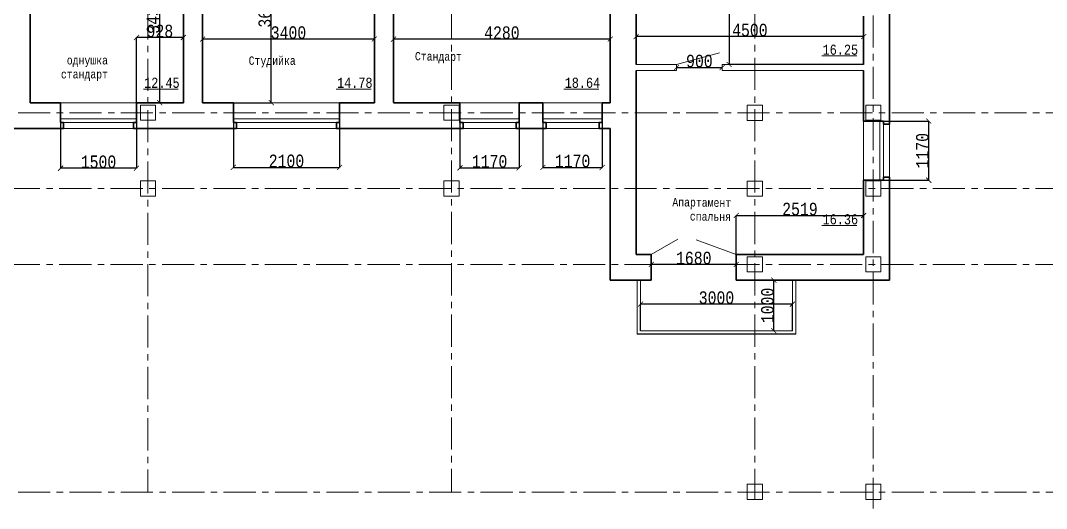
# Model space of a CAD drawing. Header units: millimetres. Extents: x -689206 to 4969298, y -1019800 to 703299.
# Drawn here: x 351458 to 371743, y 538701 to 548352 of the extents above; entities that cross this region are included whole.
import ezdxf

# ---------------------------------------------------------------- set-up
doc = ezdxf.new("R2010")
doc.units = ezdxf.units.MM
doc.linetypes.add('осеваяX2', pattern=[101.6, 63.5, -12.7, 12.7, -12.7])
for name, color, linetype, lineweight in [('б', 231, 'Continuous', 30), ('БАЛКОН', 7, 'Continuous', 20), ('несущие', 7, 'Continuous', 30), ('ОКНА', 250, 'Continuous', 20), ('ПЕРЕГОРОДКИ', 252, 'Continuous', 9), ('РАЗМЕРЫ', 7, 'Continuous', 9), ('стены', 7, 'Continuous', 20)]:
    doc.layers.add(name, color=color, linetype=linetype, lineweight=lineweight)
doc.styles.add('Аннотативный', font='isocteur.ttf', dxfattribs={"width": 0.7, "height": 250})
doc.dimstyles.new('Аннотативный', dxfattribs={"dimscale": 0, "dimtxt": 250, "dimasz": 100, "dimexe": 1.25, "dimexo": 0.625, "dimtad": 1, "dimdec": 0, "dimtxsty": 'Аннотативный', "dimblk": 'ARCHTICK', "dimcen": 2.5, "dimadec": 0, "dimazin": 0, "dimtfac": 1, "dimtdec": 0, "dimtmove": 0, "dimatfit": 3, "dimfxl": 1, "dimarcsym": 0})

# ---------------------------------------------------------------- blocks, each defined once
blk = doc.blocks.new('_ArchTick')
at = {"color": 0, "linetype": 'ByBlock', "const_width": 0.15}
blk.add_lwpolyline([(-0.5, -0.5), (0.5, 0.5)], dxfattribs=at)
blk = doc.blocks.new('*D387')
at = {"layer": 'Defpoints', "color": 0, "lineweight": 20, "transparency": 16777216}
for p in [(354678, 550157), (354208, 546727), (354678, 546727)]:
    blk.add_point(p, dxfattribs=at)
at = {"layer": 'стены', "color": 0, "lineweight": -2, "transparency": 16777216}
for p, q in [((354677, 550157), (354207, 550157)), ((354208, 550157), (354208, 546727)), ((354677, 546727), (354207, 546727))]:
    blk.add_line(p, q, dxfattribs=at)
at = {"layer": 'стены', "color": 0, "lineweight": -2, "transparency": 16777216, "xscale": 100, "yscale": 100, "zscale": 100}
for p, rotation in [((354208, 550157), 90), ((354208, 546727), 270)]:
    blk.add_blockref('_ArchTick', p, dxfattribs=dict(at, rotation=rotation))
at = {"layer": 'стены', "color": 0, "transparency": 16777216, "insert": (354082, 548442), "char_height": 250, "attachment_point": 5, "rotation": 90, "style": 'Аннотативный'}
blk.add_mtext('3430', dxfattribs=at)
blk = doc.blocks.new('*D397')
at = {"layer": 'Defpoints', "color": 0, "lineweight": 20, "transparency": 16777216}
for p in [(368128, 551043), (365468, 547483), (368128, 547483)]:
    blk.add_point(p, dxfattribs=at)
at = {"layer": 'стены', "color": 0, "lineweight": -2, "transparency": 16777216}
for p, q in [((368128, 551043), (365467, 551043)), ((365468, 551043), (365468, 547483)), ((368128, 547483), (365467, 547483))]:
    blk.add_line(p, q, dxfattribs=at)
at = {"layer": 'стены', "color": 0, "lineweight": -2, "transparency": 16777216, "xscale": 100, "yscale": 100, "zscale": 100}
for p, rotation in [((365468, 551043), 90), ((365468, 547483), 270)]:
    blk.add_blockref('_ArchTick', p, dxfattribs=dict(at, rotation=rotation))
at = {"layer": 'стены', "color": 0, "transparency": 16777216, "insert": (365342, 549263), "char_height": 250, "attachment_point": 5, "rotation": 90, "style": 'Аннотативный'}
blk.add_mtext('3560', dxfattribs=at)
blk = doc.blocks.new('*D398')
at = {"layer": 'Defpoints', "color": 0, "lineweight": 20, "transparency": 16777216}
for p in [(363628, 548035), (363628, 547483), (368128, 547483)]:
    blk.add_point(p, dxfattribs=at)
at = {"layer": 'стены', "color": 0, "lineweight": -2, "transparency": 16777216}
for p, q in [((363628, 547484), (363628, 548036)), ((368128, 548035), (363628, 548035)), ((368128, 547484), (368128, 548036))]:
    blk.add_line(p, q, dxfattribs=at)
at = {"layer": 'стены', "color": 0, "lineweight": -2, "transparency": 16777216, "xscale": 100, "yscale": 100, "zscale": 100}
for p, rotation in [((363628, 548035), 180.0000000000015), ((368128, 548035), 1.438849039914203e-12)]:
    blk.add_blockref('_ArchTick', p, dxfattribs=dict(at, rotation=rotation))
at = {"layer": 'стены', "color": 0, "transparency": 16777216, "insert": (365878, 548161), "char_height": 250, "attachment_point": 5, "style": 'Аннотативный'}
blk.add_mtext('4500', dxfattribs=at)
blk = doc.blocks.new('*D399')
at = {"layer": 'Defpoints', "color": 0, "lineweight": 20, "transparency": 16777216}
for p in [(368128, 544496), (365609, 543727), (368128, 543727)]:
    blk.add_point(p, dxfattribs=at)
at = {"layer": 'стены', "color": 0, "lineweight": -2, "transparency": 16777216}
for p, q in [((365609, 543728), (365609, 544497)), ((365609, 544496), (368128, 544496)), ((368128, 543728), (368128, 544497))]:
    blk.add_line(p, q, dxfattribs=at)
at = {"layer": 'стены', "color": 0, "lineweight": -2, "transparency": 16777216, "xscale": 100, "yscale": 100, "zscale": 100, "rotation": 180}
blk.add_blockref('_ArchTick', (365609, 544496), dxfattribs=at)
at = {"layer": 'стены', "color": 0, "lineweight": -2, "transparency": 16777216, "xscale": 100, "yscale": 100, "zscale": 100}
blk.add_blockref('_ArchTick', (368128, 544496), dxfattribs=at)
at = {"layer": 'стены', "color": 0, "transparency": 16777216, "insert": (366868, 544621), "char_height": 250, "attachment_point": 5, "style": 'Аннотативный'}
blk.add_mtext('2519', dxfattribs=at)
blk = doc.blocks.new('*D414')
at = {"layer": 'Defpoints', "color": 0, "lineweight": 20, "transparency": 16777216}
for p in [(364430, 547423), (365330, 547423), (365330, 547423)]:
    blk.add_point(p, dxfattribs=at)
at = {"layer": 'стены', "color": 0, "lineweight": -2, "transparency": 16777216}
for p, q in [((364430, 547424), (364430, 547424)), ((364430, 547423), (365330, 547423)), ((365330, 547424), (365330, 547424))]:
    blk.add_line(p, q, dxfattribs=at)
at = {"layer": 'стены', "color": 0, "lineweight": -2, "transparency": 16777216, "xscale": 100, "yscale": 100, "zscale": 100, "rotation": 180}
blk.add_blockref('_ArchTick', (364430, 547423), dxfattribs=at)
at = {"layer": 'стены', "color": 0, "lineweight": -2, "transparency": 16777216, "xscale": 100, "yscale": 100, "zscale": 100}
blk.add_blockref('_ArchTick', (365330, 547423), dxfattribs=at)
at = {"layer": 'стены', "color": 0, "transparency": 16777216, "insert": (364880, 547549), "char_height": 250, "attachment_point": 5, "style": 'Аннотативный'}
blk.add_mtext('900', dxfattribs=at)
blk = doc.blocks.new('*D439')
at = {"layer": 'Defpoints', "color": 0, "linetype": 'ByBlock', "lineweight": 20, "transparency": 16777216}
for p in [(358832, 547985), (358832, 546731), (363118, 546727)]:
    blk.add_point(p, dxfattribs=at)
at = {"layer": 'ПЕРЕГОРОДКИ', "color": 0, "linetype": 'ByBlock', "lineweight": -2, "transparency": 16777216}
for p, q in [((358832, 546731), (358832, 547986)), ((363118, 547985), (358832, 547985)), ((363118, 546728), (363118, 547986))]:
    blk.add_line(p, q, dxfattribs=at)
at = {"layer": 'ПЕРЕГОРОДКИ', "color": 0, "linetype": 'ByBlock', "lineweight": -2, "transparency": 16777216, "xscale": 100, "yscale": 100, "zscale": 100, "rotation": 180}
blk.add_blockref('_ArchTick', (358832, 547985), dxfattribs=at)
at = {"layer": 'ПЕРЕГОРОДКИ', "color": 0, "linetype": 'ByBlock', "lineweight": -2, "transparency": 16777216, "xscale": 100, "yscale": 100, "zscale": 100}
blk.add_blockref('_ArchTick', (363118, 547985), dxfattribs=at)
at = {"layer": 'ПЕРЕГОРОДКИ', "color": 0, "linetype": 'ByBlock', "lineweight": 13, "transparency": 16777216, "insert": (360975, 548110), "char_height": 250, "attachment_point": 5, "style": 'Аннотативный'}
blk.add_mtext('4280', dxfattribs=at)
blk = doc.blocks.new('*D440')
at = {"layer": 'Defpoints', "color": 0, "linetype": 'ByBlock', "lineweight": 20, "transparency": 16777216}
for p in [(355058, 547985), (355058, 546727), (358454, 546727)]:
    blk.add_point(p, dxfattribs=at)
at = {"layer": 'ПЕРЕГОРОДКИ', "color": 0, "linetype": 'ByBlock', "lineweight": -2, "transparency": 16777216}
for p, q in [((355058, 546728), (355058, 547986)), ((358454, 547985), (355058, 547985)), ((358454, 546728), (358454, 547986))]:
    blk.add_line(p, q, dxfattribs=at)
at = {"layer": 'ПЕРЕГОРОДКИ', "color": 0, "linetype": 'ByBlock', "lineweight": -2, "transparency": 16777216, "xscale": 100, "yscale": 100, "zscale": 100, "rotation": 180}
blk.add_blockref('_ArchTick', (355058, 547985), dxfattribs=at)
at = {"layer": 'ПЕРЕГОРОДКИ', "color": 0, "linetype": 'ByBlock', "lineweight": -2, "transparency": 16777216, "xscale": 100, "yscale": 100, "zscale": 100}
blk.add_blockref('_ArchTick', (358454, 547985), dxfattribs=at)
at = {"layer": 'ПЕРЕГОРОДКИ', "color": 0, "linetype": 'ByBlock', "lineweight": 13, "transparency": 16777216, "insert": (356756, 548111), "char_height": 250, "attachment_point": 5, "style": 'Аннотативный'}
blk.add_mtext('3400', dxfattribs=at)
blk = doc.blocks.new('*D441')
at = {"layer": 'Defpoints', "color": 0, "linetype": 'ByBlock', "lineweight": 20, "transparency": 16777216}
for p in [(353750, 548017), (353750, 546727), (354678, 546727)]:
    blk.add_point(p, dxfattribs=at)
at = {"layer": 'ПЕРЕГОРОДКИ', "color": 0, "linetype": 'ByBlock', "lineweight": -2, "transparency": 16777216}
for p, q in [((353750, 546728), (353750, 548018)), ((354678, 548017), (353750, 548017)), ((354678, 546728), (354678, 548018))]:
    blk.add_line(p, q, dxfattribs=at)
at = {"layer": 'ПЕРЕГОРОДКИ', "color": 0, "linetype": 'ByBlock', "lineweight": -2, "transparency": 16777216, "xscale": 100, "yscale": 100, "zscale": 100, "rotation": 180}
blk.add_blockref('_ArchTick', (353750, 548017), dxfattribs=at)
at = {"layer": 'ПЕРЕГОРОДКИ', "color": 0, "linetype": 'ByBlock', "lineweight": -2, "transparency": 16777216, "xscale": 100, "yscale": 100, "zscale": 100}
blk.add_blockref('_ArchTick', (354678, 548017), dxfattribs=at)
at = {"layer": 'ПЕРЕГОРОДКИ', "color": 0, "linetype": 'ByBlock', "lineweight": 13, "transparency": 16777216, "insert": (354214, 548143), "char_height": 250, "attachment_point": 5, "style": 'Аннотативный'}
blk.add_mtext('928', dxfattribs=at)
blk = doc.blocks.new('*D458')
at = {"layer": 'Defpoints', "color": 0, "linetype": 'ByBlock', "lineweight": 20, "transparency": 16777216}
for p in [(366352, 543217), (366352, 543217), (366352, 542217)]:
    blk.add_point(p, dxfattribs=at)
at = {"layer": 'ПЕРЕГОРОДКИ', "color": 0, "linetype": 'ByBlock', "lineweight": -2, "transparency": 16777216}
for p, q in [((366352, 542217), (366352, 543217)), ((366353, 543217), (366354, 543217)), ((366353, 542217), (366354, 542217))]:
    blk.add_line(p, q, dxfattribs=at)
at = {"layer": 'ПЕРЕГОРОДКИ', "color": 0, "linetype": 'ByBlock', "lineweight": -2, "transparency": 16777216, "xscale": 100, "yscale": 100, "zscale": 100}
for p, rotation in [((366352, 543217), 90), ((366352, 542217), 270)]:
    blk.add_blockref('_ArchTick', p, dxfattribs=dict(at, rotation=rotation))
at = {"layer": 'ПЕРЕГОРОДКИ', "color": 0, "linetype": 'ByBlock', "lineweight": 13, "transparency": 16777216, "insert": (366227, 542717), "char_height": 250, "attachment_point": 5, "rotation": 90, "style": 'Аннотативный'}
blk.add_mtext('1000', dxfattribs=at)
blk = doc.blocks.new('*D459')
at = {"layer": 'Defpoints', "color": 0, "linetype": 'ByBlock', "lineweight": 20, "transparency": 16777216}
for p in [(363718, 542743), (363718, 542217), (366718, 542217)]:
    blk.add_point(p, dxfattribs=at)
at = {"layer": 'ПЕРЕГОРОДКИ', "color": 0, "linetype": 'ByBlock', "lineweight": -2, "transparency": 16777216}
for p, q in [((363718, 542218), (363718, 542745)), ((366718, 542743), (363718, 542743)), ((366718, 542218), (366718, 542745))]:
    blk.add_line(p, q, dxfattribs=at)
at = {"layer": 'ПЕРЕГОРОДКИ', "color": 0, "linetype": 'ByBlock', "lineweight": -2, "transparency": 16777216, "xscale": 100, "yscale": 100, "zscale": 100, "rotation": 180}
blk.add_blockref('_ArchTick', (363718, 542743), dxfattribs=at)
at = {"layer": 'ПЕРЕГОРОДКИ', "color": 0, "linetype": 'ByBlock', "lineweight": -2, "transparency": 16777216, "xscale": 100, "yscale": 100, "zscale": 100}
blk.add_blockref('_ArchTick', (366718, 542743), dxfattribs=at)
at = {"layer": 'ПЕРЕГОРОДКИ', "color": 0, "linetype": 'ByBlock', "lineweight": 13, "transparency": 16777216, "insert": (365218, 542869), "char_height": 250, "attachment_point": 5, "style": 'Аннотативный'}
blk.add_mtext('3000', dxfattribs=at)
blk = doc.blocks.new('*D460')
at = {"layer": 'Defpoints', "color": 0, "linetype": 'ByBlock', "lineweight": 20, "transparency": 16777216}
for p in [(363929, 543527), (363929, 543527), (365609, 543527)]:
    blk.add_point(p, dxfattribs=at)
at = {"layer": 'ПЕРЕГОРОДКИ', "color": 0, "linetype": 'ByBlock', "lineweight": -2, "transparency": 16777216}
for p, q in [((363929, 543528), (363929, 543529)), ((365609, 543527), (363929, 543527)), ((365609, 543528), (365609, 543529))]:
    blk.add_line(p, q, dxfattribs=at)
at = {"layer": 'ПЕРЕГОРОДКИ', "color": 0, "linetype": 'ByBlock', "lineweight": -2, "transparency": 16777216, "xscale": 100, "yscale": 100, "zscale": 100, "rotation": 180}
blk.add_blockref('_ArchTick', (363929, 543527), dxfattribs=at)
at = {"layer": 'ПЕРЕГОРОДКИ', "color": 0, "linetype": 'ByBlock', "lineweight": -2, "transparency": 16777216, "xscale": 100, "yscale": 100, "zscale": 100}
blk.add_blockref('_ArchTick', (365609, 543527), dxfattribs=at)
at = {"layer": 'ПЕРЕГОРОДКИ', "color": 0, "linetype": 'ByBlock', "lineweight": 13, "transparency": 16777216, "insert": (364769, 543653), "char_height": 250, "attachment_point": 5, "style": 'Аннотативный'}
blk.add_mtext('1680', dxfattribs=at)
blk = doc.blocks.new('*D473')
at = {"layer": 'Defpoints', "color": 0, "linetype": 'ByBlock', "lineweight": 20, "transparency": 16777216}
for p in [(360147, 546727), (361317, 546727), (361317, 545439)]:
    blk.add_point(p, dxfattribs=at)
at = {"layer": 'РАЗМЕРЫ', "color": 0, "linetype": 'ByBlock', "lineweight": -2, "transparency": 16777216}
for p, q in [((360147, 546727), (360147, 545437)), ((361317, 546727), (361317, 545437)), ((360147, 545439), (361317, 545439))]:
    blk.add_line(p, q, dxfattribs=at)
at = {"layer": 'РАЗМЕРЫ', "color": 0, "linetype": 'ByBlock', "lineweight": -2, "transparency": 16777216, "xscale": 100, "yscale": 100, "zscale": 100, "rotation": 180}
blk.add_blockref('_ArchTick', (360147, 545439), dxfattribs=at)
at = {"layer": 'РАЗМЕРЫ', "color": 0, "linetype": 'ByBlock', "lineweight": -2, "transparency": 16777216, "xscale": 100, "yscale": 100, "zscale": 100}
blk.add_blockref('_ArchTick', (361317, 545439), dxfattribs=at)
at = {"layer": 'РАЗМЕРЫ', "color": 0, "linetype": 'ByBlock', "transparency": 16777216, "insert": (360732, 545564), "char_height": 250, "attachment_point": 5, "style": 'Аннотативный'}
blk.add_mtext('1170', dxfattribs=at)
blk = doc.blocks.new('*D474')
at = {"layer": 'Defpoints', "color": 0, "linetype": 'ByBlock', "lineweight": 20, "transparency": 16777216}
for p in [(361788, 546727), (362958, 546727), (362958, 545446)]:
    blk.add_point(p, dxfattribs=at)
at = {"layer": 'РАЗМЕРЫ', "color": 0, "linetype": 'ByBlock', "lineweight": -2, "transparency": 16777216}
for p, q in [((361788, 546727), (361788, 545445)), ((362958, 546727), (362958, 545445)), ((361788, 545446), (362958, 545446))]:
    blk.add_line(p, q, dxfattribs=at)
at = {"layer": 'РАЗМЕРЫ', "color": 0, "linetype": 'ByBlock', "lineweight": -2, "transparency": 16777216, "xscale": 100, "yscale": 100, "zscale": 100, "rotation": 180}
blk.add_blockref('_ArchTick', (361788, 545446), dxfattribs=at)
at = {"layer": 'РАЗМЕРЫ', "color": 0, "linetype": 'ByBlock', "lineweight": -2, "transparency": 16777216, "xscale": 100, "yscale": 100, "zscale": 100}
blk.add_blockref('_ArchTick', (362958, 545446), dxfattribs=at)
at = {"layer": 'РАЗМЕРЫ', "color": 0, "linetype": 'ByBlock', "transparency": 16777216, "insert": (362373, 545572), "char_height": 250, "attachment_point": 5, "style": 'Аннотативный'}
blk.add_mtext('1170', dxfattribs=at)
blk = doc.blocks.new('*D461')
at = {"layer": 'Defpoints', "color": 0, "linetype": 'ByBlock', "lineweight": 20, "transparency": 16777216}
for p in [(355666, 550397), (356416, 550397), (355666, 546727)]:
    blk.add_point(p, dxfattribs=at)
at = {"layer": 'РАЗМЕРЫ', "color": 0, "linetype": 'ByBlock', "lineweight": -2, "transparency": 16777216}
for p, q in [((355667, 550397), (356417, 550397)), ((356416, 546727), (356416, 550397)), ((355667, 546727), (356417, 546727))]:
    blk.add_line(p, q, dxfattribs=at)
at = {"layer": 'РАЗМЕРЫ', "color": 0, "linetype": 'ByBlock', "lineweight": -2, "transparency": 16777216, "xscale": 100, "yscale": 100, "zscale": 100}
for p, rotation in [((356416, 550397), 90), ((356416, 546727), 270)]:
    blk.add_blockref('_ArchTick', p, dxfattribs=dict(at, rotation=rotation))
at = {"layer": 'РАЗМЕРЫ', "color": 0, "linetype": 'ByBlock', "lineweight": 13, "transparency": 16777216, "insert": (356290, 548562), "char_height": 250, "attachment_point": 5, "rotation": 90, "style": 'Аннотативный'}
blk.add_mtext('3670', dxfattribs=at)
blk = doc.blocks.new('*D462')
at = {"layer": 'Defpoints', "color": 0, "linetype": 'ByBlock', "lineweight": 20, "transparency": 16777216}
for p in [(355666, 546727), (357766, 546727), (357766, 545448)]:
    blk.add_point(p, dxfattribs=at)
at = {"layer": 'РАЗМЕРЫ', "color": 0, "linetype": 'ByBlock', "lineweight": -2, "transparency": 16777216}
for p, q in [((355666, 546727), (355666, 545447)), ((357766, 546727), (357766, 545447)), ((355666, 545448), (357766, 545448))]:
    blk.add_line(p, q, dxfattribs=at)
at = {"layer": 'РАЗМЕРЫ', "color": 0, "linetype": 'ByBlock', "lineweight": -2, "transparency": 16777216, "xscale": 100, "yscale": 100, "zscale": 100, "rotation": 180}
blk.add_blockref('_ArchTick', (355666, 545448), dxfattribs=at)
at = {"layer": 'РАЗМЕРЫ', "color": 0, "linetype": 'ByBlock', "lineweight": -2, "transparency": 16777216, "xscale": 100, "yscale": 100, "zscale": 100}
blk.add_blockref('_ArchTick', (357766, 545448), dxfattribs=at)
at = {"layer": 'РАЗМЕРЫ', "color": 0, "linetype": 'ByBlock', "lineweight": 13, "transparency": 16777216, "insert": (356716, 545574), "char_height": 250, "attachment_point": 5, "style": 'Аннотативный'}
blk.add_mtext('2100', dxfattribs=at)
blk = doc.blocks.new('*D463')
at = {"layer": 'Defpoints', "color": 0, "linetype": 'ByBlock', "lineweight": 20, "transparency": 16777216}
for p in [(352250, 546727), (353750, 546727), (352250, 545430)]:
    blk.add_point(p, dxfattribs=at)
at = {"layer": 'РАЗМЕРЫ', "color": 0, "linetype": 'ByBlock', "lineweight": -2, "transparency": 16777216}
for p, q in [((352250, 546727), (352250, 545429)), ((353750, 546727), (353750, 545429)), ((353750, 545430), (352250, 545430))]:
    blk.add_line(p, q, dxfattribs=at)
at = {"layer": 'РАЗМЕРЫ', "color": 0, "linetype": 'ByBlock', "lineweight": -2, "transparency": 16777216, "xscale": 100, "yscale": 100, "zscale": 100, "rotation": 180}
blk.add_blockref('_ArchTick', (352250, 545430), dxfattribs=at)
at = {"layer": 'РАЗМЕРЫ', "color": 0, "linetype": 'ByBlock', "lineweight": -2, "transparency": 16777216, "xscale": 100, "yscale": 100, "zscale": 100}
blk.add_blockref('_ArchTick', (353750, 545430), dxfattribs=at)
at = {"layer": 'РАЗМЕРЫ', "color": 0, "linetype": 'ByBlock', "lineweight": 13, "transparency": 16777216, "insert": (353000, 545556), "char_height": 250, "attachment_point": 5, "style": 'Аннотативный'}
blk.add_mtext('1500', dxfattribs=at)
blk = doc.blocks.new('*D468')
at = {"layer": 'Defpoints', "color": 0, "linetype": 'ByBlock', "lineweight": 20, "transparency": 16777216}
for p in [(368128, 546363), (369415, 546363), (368128, 545193)]:
    blk.add_point(p, dxfattribs=at)
at = {"layer": 'РАЗМЕРЫ', "color": 0, "linetype": 'ByBlock', "lineweight": -2, "transparency": 16777216}
for p, q in [((368129, 546363), (369417, 546363)), ((369415, 545193), (369415, 546363)), ((368129, 545193), (369417, 545193))]:
    blk.add_line(p, q, dxfattribs=at)
at = {"layer": 'РАЗМЕРЫ', "color": 0, "linetype": 'ByBlock', "lineweight": -2, "transparency": 16777216, "xscale": 100, "yscale": 100, "zscale": 100}
for p, rotation in [((369415, 546363), 90), ((369415, 545193), 270)]:
    blk.add_blockref('_ArchTick', p, dxfattribs=dict(at, rotation=rotation))
at = {"layer": 'РАЗМЕРЫ', "color": 0, "linetype": 'ByBlock', "lineweight": 13, "transparency": 16777216, "insert": (369290, 545778), "char_height": 250, "attachment_point": 5, "rotation": 90, "style": 'Аннотативный'}
blk.add_mtext('1170', dxfattribs=at)

msp = doc.modelspace()

# ---------------------------------------------------------------- linework, layer by layer
at = {"layer": 'б', "color": 18, "linetype": 'ByBlock', "lineweight": 25, "true_color": 0x000000}
msp.add_line((366788.4, 542147.3), (363648.4, 542147.3), dxfattribs=at)
at = {"layer": 'БАЛКОН'}
for p, q in [((363648.4, 542147.3), (363648.4, 543217.3)), ((363718.4, 542217.3), (363718.4, 543217.3)), ((366718.4, 543217.3), (366718.4, 542217.3)), ((366788.4, 543217.3), (366788.4, 542147.3)), ((366718.4, 542217.3), (363718.4, 542217.3))]:
    msp.add_line(p, q, dxfattribs=at)
at = {"layer": 'несущие', "linetype": 'ByBlock', "lineweight": 30}
for p, q in [((368128.1, 546363.1), (368128.1, 547362.9)), ((352250.1, 546337.3), (352250.1, 546727.3)), ((353750.1, 546727.3), (353750.1, 546337.3)), ((355666.3, 546337.3), (355666.3, 546727.3)), ((357766.3, 546727.3), (357766.3, 546337.3)), ((360146.6, 546727.5), (360146.6, 546337.5)), ((361316.6, 546337.5), (361316.6, 546727.5)), ((361787.9, 546337.5), (361787.9, 546727.5)), ((362957.9, 546727.5), (362957.9, 546337.5)), ((352250.1, 546337.3), (352310.1, 546337.3)), ((352310.1, 546337.3), (352310.1, 546217.3)), ((353750.1, 546337.3), (353690.1, 546337.3)), ((353690.1, 546337.3), (353690.1, 546217.3)), ((355666.3, 546337.3), (355726.3, 546337.3)), ((355726.3, 546337.3), (355726.3, 546217.3)), ((357766.3, 546337.3), (357706.3, 546337.3)), ((357706.3, 546337.3), (357706.3, 546217.3)), ((360146.6, 546337.5), (360206.6, 546337.5)), ((360206.6, 546337.5), (360206.6, 546217.5)), ((361316.6, 546337.5), (361256.6, 546337.5)), ((361256.6, 546337.5), (361256.6, 546217.5)), ((361787.9, 546337.5), (361847.9, 546337.5)), ((361847.9, 546337.5), (361847.9, 546217.5)), ((362957.9, 546337.5), (362897.9, 546337.5)), ((362897.9, 546337.5), (362897.9, 546217.5)), ((363118.1, 546217.3), (362897.9, 546217.5))]:
    msp.add_line(p, q, dxfattribs=at)
at = {"layer": 'несущие', "color": 0}
for p, q in [((352250.1, 546727.3), (351648.1, 546727.3)), ((354678.1, 546727.3), (353750.1, 546727.3)), ((355666.3, 546727.3), (355058, 546727.3)), ((358453.9, 546727.3), (357766.3, 546727.3)), ((360146.6, 546727.3), (358832.3, 546727.3)), ((361787.9, 546727.3), (361316.6, 546727.3)), ((363118.1, 546727.3), (362957.9, 546727.3)), ((350946.3, 546217.3), (352310.1, 546217.3)), ((353690.1, 546217.3), (355726.3, 546217.3)), ((357706.3, 546217.3), (360206.6, 546217.3)), ((361847.9, 546217.3), (361256.6, 546217.3)), ((363628.1, 544174.9), (363628.1, 543974.9))]:
    msp.add_line(p, q, dxfattribs=at)
at = {"layer": 'несущие', "color": 18, "linetype": 'ByBlock', "lineweight": 30, "true_color": 0x000000}
for p, q in [((368128.1, 546363.1), (368518.1, 546363.1)), ((368518.1, 546363.1), (368518.1, 546303.1)), ((368518.1, 546303.1), (368638.1, 546303.1)), ((368518.1, 545193.1), (368518.1, 545253.1)), ((368518.1, 545253.1), (368638.1, 545253.1)), ((368128.1, 545193.1), (368518.1, 545193.1))]:
    msp.add_line(p, q, dxfattribs=at)
at = {"layer": 'несущие', "color": 18, "linetype": 'ByBlock', "lineweight": 13, "true_color": 0x000000}
for p, q in [((368128.1, 546363.1), (368128.1, 545193.1)), ((368518.1, 546363.1), (368448.1, 546363.1)), ((368448.1, 546363.1), (368448.1, 545193.1)), ((368518.1, 546303.1), (368518.1, 545253.1)), ((368638.1, 546303.1), (368638.1, 545253.1)), ((368638.1, 543217.3), (368638.1, 545260.3))]:
    msp.add_line(p, q, dxfattribs=at)
at = {"layer": 'ОКНА', "linetype": 'ByBlock'}
for p, q in [((352250.1, 546727.3), (353750.1, 546727.3)), ((355666.3, 546727.3), (357766.3, 546727.3)), ((360146.6, 546727.3), (361316.6, 546727.3)), ((361787.9, 546727.3), (362957.9, 546727.3)), ((352250.1, 546407.3), (353750.1, 546407.3)), ((352310.1, 546337.3), (353690.1, 546337.3)), ((355666.3, 546407.3), (357766.3, 546407.3)), ((355726.3, 546337.3), (357706.3, 546337.3)), ((360146.6, 546407.5), (361316.6, 546407.5)), ((360206.6, 546337.5), (361256.6, 546337.5)), ((361787.9, 546407.5), (362957.9, 546407.5)), ((361847.9, 546337.5), (362897.9, 546337.5)), ((352310.1, 546217.3), (353690.1, 546217.3)), ((355726.3, 546217.3), (357706.3, 546217.3)), ((360206.6, 546217.5), (361256.6, 546217.5)), ((361847.9, 546217.3), (362897.9, 546217.3))]:
    msp.add_line(p, q, dxfattribs=at)
at = {"layer": 'ПЕРЕГОРОДКИ', "color": 18, "linetype": 'ByBlock', "lineweight": 13, "true_color": 0x000000}
for p, q in [((363928.8, 543727.3), (364451.4, 544029.1)), ((365608.8, 543727.3), (364815.6, 544014.6)), ((363648.4, 543217.3), (363648.4, 542490.5))]:
    msp.add_line(p, q, dxfattribs=at)
at = {"layer": 'ПЕРЕГОРОДКИ', "color": 18, "linetype": 'ByBlock', "lineweight": 30, "true_color": 0x000000}
for p, q in [((363928.8, 543217.3), (363928.8, 543727.3)), ((365608.8, 543727.3), (366659.1, 543727.3)), ((365608.8, 543727.3), (365608.8, 543217.3))]:
    msp.add_line(p, q, dxfattribs=at)
at = {"layer": 'РАЗМЕРЫ', "linetype": 'ByBlock', "lineweight": 30}
msp.add_line((358832.3, 546730.8), (358835.3, 550119.6), dxfattribs=at)
at = {"layer": 'РАЗМЕРЫ', "color": 114, "true_color": 0x139b48}
for p, q in [((367302.3, 547651.4), (367991.6, 547651.4)), ((353888.1, 546996.9), (354577.4, 546996.9)), ((357702.1, 546996.9), (358391.4, 546996.9)), ((362203.1, 546996.9), (362892.3, 546996.9)), ((367302.3, 544296.7), (367991.6, 544296.7))]:
    msp.add_line(p, q, dxfattribs=at)
at = {"layer": 'РАЗМЕРЫ', "linetype": 'ByBlock'}
msp.add_line((355606.3, 546217.3), (355726.3, 546217.3), dxfattribs=at)
at = {"layer": 'стены', "color": 1, "linetype": 'осеваяX2', "lineweight": 15, "ltscale": 10}
for p, q in [((359978, 583174.8), (359978, 539027.3)), ((365978, 583174.8), (365978, 538879.3)), ((368318.1, 582996.8), (368318.1, 538701.3)), ((353978, 575029.3), (353978, 539027.3)), ((323978, 546527.3), (396128, 546527.3)), ((323775.7, 545027.3), (395925.7, 545027.3)), ((323775.7, 543527.3), (395925.7, 543527.3)), ((323978, 539027.3), (396128, 539027.3))]:
    msp.add_line(p, q, dxfattribs=at)
at = {"layer": 'стены', "lineweight": 30}
for p, q in [((351648.1, 546727.3), (351648.1, 552777.4)), ((358453.9, 552779.8), (358453.9, 546727.3)), ((363118.1, 550777.4), (363118.1, 546727.3)), ((355058, 546727.3), (355058.1, 550397.4)), ((354678.1, 546727.3), (354678.1, 550157.4)), ((363628.1, 547482.9), (363628.1, 548587.4)), ((368638.1, 546303.1), (368638.1, 548495.5)), ((368128.1, 547482.9), (368128.1, 548435.5)), ((363628.1, 543727.3), (363628.1, 547362.9)), ((363118.1, 546217.3), (363118.1, 546039.6)), ((363113.9, 546039.6), (363118.1, 543217.3)), ((368638.1, 545253.1), (368638.1, 543217.3)), ((368128.1, 543727.3), (368128.1, 545193.1)), ((363928.8, 543727.3), (363628.1, 543727.3)), ((368128.1, 543727.3), (365608.8, 543727.3)), ((363928.8, 543217.3), (363118.1, 543217.3)), ((368638.1, 543217.3), (365608.8, 543217.3))]:
    msp.add_line(p, q, dxfattribs=at)
at = {"layer": 'стены'}
for p, q in [((364430.1, 547482.9), (365274.6, 547715.2)), ((364430.1, 547482.9), (363628.1, 547482.9)), ((364430.1, 547362.9), (364430.1, 547482.9)), ((368128.1, 547482.9), (365330.1, 547482.9)), ((365330.1, 547362.9), (365330.1, 547482.9)), ((363628.1, 547362.9), (364430.1, 547362.9)), ((365330.1, 547362.9), (368128.1, 547362.9)), ((368638.1, 545253.1), (368638.1, 544079.4))]:
    msp.add_line(p, q, dxfattribs=at)
at = {"layer": 'стены', "color": 240, "true_color": 0xed1f24}
for points in [[(353828, 546679.3), (354128, 546679.3), (354128, 546379.3), (353828, 546379.3)], [(359828, 546679.3), (360128, 546679.3), (360128, 546379.3), (359828, 546379.3)], [(365828, 546677.3), (366128, 546677.3), (366128, 546377.3), (365828, 546377.3)], [(368168.1, 546679.3), (368468.1, 546679.3), (368468.1, 546379.3), (368168.1, 546379.3)], [(353828, 545179.3), (354128, 545179.3), (354128, 544879.3), (353828, 544879.3)], [(359828, 545179.3), (360128, 545179.3), (360128, 544879.3), (359828, 544879.3)], [(365828, 545177.3), (366128, 545177.3), (366128, 544877.3), (365828, 544877.3)], [(368168.1, 545179.3), (368468.1, 545179.3), (368468.1, 544879.3), (368168.1, 544879.3)], [(365828, 543679.3), (366128, 543679.3), (366128, 543379.3), (365828, 543379.3)], [(368168.1, 543679.3), (368468.1, 543679.3), (368468.1, 543379.3), (368168.1, 543379.3)], [(365828, 539179.3), (366128, 539179.3), (366128, 538879.3), (365828, 538879.3)], [(368168.1, 539179.3), (368468.1, 539179.3), (368468.1, 538879.3), (368168.1, 538879.3)]]:
    msp.add_lwpolyline(points, close=True, dxfattribs=at)

# ---------------------------------------------------------------- texts
at = {"char_height": 165.8, "width": 766.271, "attachment_point": 3, "rotation": 359.29601, "style": 'Аннотативный'}
for s, insert in [('Стандарт', (360187.2, 547719.1)), ('Апартамент\\Pспальня', (365509.8, 544829.5))]:
    msp.add_mtext(s, dxfattribs=dict(at, insert=insert))
at = {"char_height": 165.8, "width": 766.271, "attachment_point": 3, "style": 'Аннотативный'}
for s, insert in [('однушка \\Pстандарт', (353187.2, 547649.3)), ('Студийка', (356899, 547641.6))]:
    msp.add_mtext(s, dxfattribs=dict(at, insert=insert))
at = {"layer": 'РАЗМЕРЫ', "color": 114, "true_color": 0x139b48, "char_height": 200, "width": 656.117, "attachment_point": 1, "style": 'Аннотативный'}
for s, insert in [('16.25', (367316.5, 547875.5)), ('12.45', (353902.2, 547220.9)), ('14.78', (357716.3, 547220.9)), ('18.64', (362217.2, 547220.9)), ('16.36', (367316.5, 544520.7))]:
    msp.add_mtext(s, dxfattribs=dict(at, insert=insert))

# ---------------------------------------------------------------- dimensions: what is measured, and where the dimension line sits
at = {"layer": 'ПЕРЕГОРОДКИ', "color": 18, "linetype": 'ByBlock', "lineweight": 13, "true_color": 0x000000}
for base, p1, p2, picture, middle in [((353750.1, 548017.1), (354678.1, 546727.3), (353750.1, 546727.3), '*D441', (354214.1, 548142.7)), ((363928.8, 543527.3), (365608.8, 543527.3), (363928.8, 543527.3), '*D460', (364768.8, 543653)), ((363718.4, 542743.3), (366718.4, 542217.3), (363718.4, 542217.3), '*D459', (365218.4, 542868.9))]:
    dim = msp.add_linear_dim(base=base, p1=p1, p2=p2, dimstyle='Аннотативный', dxfattribs=at)
    dim.commit()
    dim.dimension.update_dxf_attribs({"geometry": picture, "text_midpoint": middle})
for base, p1, p2, text, picture, middle in [((355058, 547985.1), (358453.9, 546727.3), (355058, 546727.3), '3400', '*D440', (356755.9, 548110.8)), ((358832.3, 547984.5), (363118.1, 546727.3), (358832.3, 546730.8), '4280', '*D439', (360975.2, 548110.1))]:
    dim = msp.add_linear_dim(base=base, p1=p1, p2=p2, text=text, dimstyle='Аннотативный', dxfattribs=at)
    dim.commit()
    dim.dimension.update_dxf_attribs({"geometry": picture, "text_midpoint": middle})
dim = msp.add_linear_dim(base=(366352.4, 543217.3), p1=(366352.4, 542217.3), p2=(366352.4, 543217.3), angle=90, dimstyle='Аннотативный', dxfattribs=at)
dim.commit()
dim.dimension.update_dxf_attribs({"geometry": '*D458', "text_midpoint": (366226.8, 542717.3)})
at = {"layer": 'РАЗМЕРЫ', "linetype": 'ByBlock', "lineweight": 13}
for base, p1, p2, picture, middle in [((356415.6, 550397.4), (355666.3, 546727.3), (355666.3, 550397.4), '*D461', (356290, 548562.3)), ((369415.4, 546363.1), (368128.1, 545193.1), (368128.1, 546363.1), '*D468', (369289.8, 545778.1))]:
    dim = msp.add_linear_dim(base=base, p1=p1, p2=p2, angle=90, dimstyle='Аннотативный', dxfattribs=at)
    dim.commit()
    dim.dimension.update_dxf_attribs({"geometry": picture, "text_midpoint": middle})
for base, p1, p2, picture, middle in [((352250.1, 545430.5), (353750.1, 546727.3), (352250.1, 546727.3), '*D463', (353000.1, 545556.1)), ((357766.3, 545447.9), (355666.3, 546727.3), (357766.3, 546727.3), '*D462', (356716.3, 545573.5))]:
    dim = msp.add_linear_dim(base=base, p1=p1, p2=p2, dimstyle='Аннотативный', dxfattribs=at)
    dim.commit()
    dim.dimension.update_dxf_attribs({"geometry": picture, "text_midpoint": middle})
at = {"layer": 'РАЗМЕРЫ', "linetype": 'ByBlock'}
for base, p1, p2, picture, middle in [((361316.6, 545438.7), (360146.6, 546727.3), (361316.6, 546727.5), '*D473', (360731.6, 545564.4)), ((362957.9, 545446.2), (361787.9, 546727.3), (362957.9, 546727.3), '*D474', (362372.9, 545571.8))]:
    dim = msp.add_linear_dim(base=base, p1=p1, p2=p2, dimstyle='Аннотативный', dxfattribs=at)
    dim.commit()
    dim.dimension.update_dxf_attribs({"geometry": picture, "text_midpoint": middle})
at = {"layer": 'стены'}
for p1, p2, distance, picture, middle in [((368128.134, 551043.3621), (368128.134, 547482.8994), -2660.1166, '*D397', (365342.3925, 549263.1308)), ((354678.1, 550157.4), (354678.1, 546727.3), -470.2, '*D387', (354082.3, 548442.3)), ((368128.1, 547482.9), (363628.1, 547482.9), -552.2, '*D398', (365878.1, 548160.8)), ((364430.1, 547422.9), (365330.1, 547422.9), 0, '*D414', (364880.1, 547548.5)), ((365608.8, 543727.3), (368128.1, 543727.3), 768.2, '*D399', (366868.5, 544621.2))]:
    dim = msp.add_aligned_dim(p1=p1, p2=p2, distance=distance, dimstyle='Аннотативный', dxfattribs=at)
    dim.commit()
    dim.dimension.update_dxf_attribs({"geometry": picture, "text_midpoint": middle})

doc.saveas('drawing.dxf')
